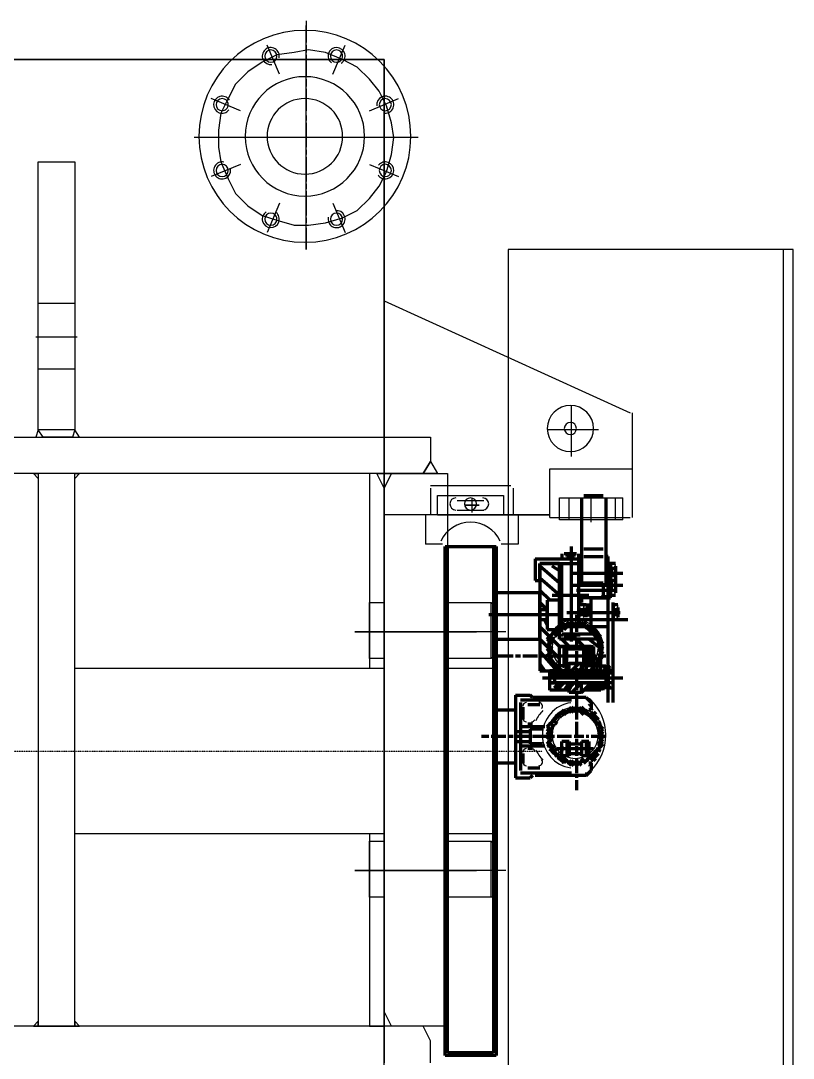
# Model space of a CAD drawing. Header units: inches. Extents: x 8618018 to 8935006, y 2431589 to 2567223.
# Drawn here: x 8820017 to 8820855, y 2502512 to 2503638 of the extents above; entities that cross this region are included whole.
import ezdxf

# ---------------------------------------------------------------- set-up
doc = ezdxf.new("R2010")
doc.units = ezdxf.units.IN
doc.header["$MEASUREMENT"] = 0
doc.linetypes.add('CENTER', pattern=[2, 1.25, -0.25, 0.25, -0.25])
doc.layers.add('CEN', color=252, linetype='CENTER')
doc.layers.add('EQ', color=252, linetype='Continuous')

# ---------------------------------------------------------------- blocks, each defined once
blk = doc.blocks.new('A$C1a45f9b6')
at = {"layer": 'CEN', "linetype": 'CENTER', "ltscale": 0.03}
blk.add_line((-455.7, 1697.3), (1388.9, 1697.3), dxfattribs=at)
at = {"layer": 'EQ'}
for p, q in [((1132.9, 2490.5), (1132.9, 2466.7)), ((1132.9, 2490.5), (1132.9, 2466.7)), ((1132.9, 2241.9), (1132.9, 2485.2)), ((1132.9, 2241.9), (1132.9, 2485.2)), ((1103.8, 2432.3), (1090.6, 2464)), ((1103.8, 2432.3), (1090.6, 2464)), ((1135.5, 2458.7), (1119.7, 2456.1)), ((1135.5, 2458.7), (1119.7, 2456.1)), ((1132.9, 2464), (1132.9, 2456.1)), ((1132.9, 2464), (1132.9, 2456.1)), ((1154, 2456.1), (1135.5, 2458.7)), ((1154, 2456.1), (1135.5, 2458.7)), ((1162, 2432.3), (1175.2, 2464)), ((1162, 2432.3), (1175.2, 2464)), ((1217.5, 2448.2), (-281.6, 2448.2)), ((-120.3, 2448.2), (1056.2, 2448.2)), ((-120.3, 2448.2), (1056.2, 2448.2)), ((1056.2, 2448.2), (1209.5, 2448.2)), ((1056.2, 2448.2), (1209.5, 2448.2)), ((1085.3, 2445.5), (1069.4, 2434.9)), ((1085.3, 2445.5), (1069.4, 2434.9)), ((1101.1, 2453.5), (1085.3, 2445.5)), ((1101.1, 2453.5), (1085.3, 2445.5)), ((1119.7, 2456.1), (1101.1, 2453.5)), ((1119.7, 2456.1), (1101.1, 2453.5)), ((1132.9, 2453.5), (1132.9, 2429.7)), ((1132.9, 2453.5), (1132.9, 2429.7)), ((1172.5, 2448.2), (1154, 2456.1)), ((1172.5, 2448.2), (1154, 2456.1)), ((1188.4, 2440.2), (1172.5, 2448.2)), ((1188.4, 2440.2), (1172.5, 2448.2)), ((1209.5, 2448.2), (1217.5, 2448.2)), ((1209.5, 2448.2), (1217.5, 2448.2)), ((1217.5, 2448.2), (1217.5, 2437.6)), ((1217.5, 2448.2), (1217.5, 2437.6)), ((1217.5, 949.1), (1217.5, 2448.2)), ((1069.4, 2434.9), (1056.2, 2421.7)), ((1069.4, 2434.9), (1056.2, 2421.7)), ((1201.6, 2427), (1188.4, 2440.2)), ((1201.6, 2427), (1188.4, 2440.2)), ((1217.5, 2440.2), (1217.5, 2286.9)), ((1217.5, 2440.2), (1217.5, 2286.9)), ((1132.9, 2427), (1132.9, 2419.1)), ((1132.9, 2427), (1132.9, 2419.1)), ((1212.2, 2413.8), (1201.6, 2427)), ((1212.2, 2413.8), (1201.6, 2427)), ((1056.2, 2421.7), (1048.3, 2405.9)), ((1056.2, 2421.7), (1048.3, 2405.9)), ((1132.9, 2416.4), (1132.9, 2392.6)), ((1132.9, 2416.4), (1132.9, 2392.6)), ((1220.1, 2397.9), (1212.2, 2413.8)), ((1220.1, 2397.9), (1212.2, 2413.8)), ((1061.5, 2392.6), (1029.8, 2405.9)), ((1061.5, 2392.6), (1029.8, 2405.9)), ((1048.3, 2405.9), (1040.3, 2390)), ((1048.3, 2405.9), (1040.3, 2390)), ((1132.9, 2318.6), (1132.9, 2405.9)), ((1201.6, 2392.6), (1233.3, 2405.9)), ((1201.6, 2392.6), (1233.3, 2405.9)), ((1040.3, 2390), (1037.7, 2371.5)), ((1040.3, 2390), (1037.7, 2371.5)), ((1225.4, 2379.4), (1220.1, 2397.9)), ((1225.4, 2379.4), (1220.1, 2397.9)), ((1132.9, 2387.4), (1132.9, 2382.1)), ((1132.9, 2387.4), (1132.9, 2382.1)), ((1132.9, 2379.4), (1132.9, 2353)), ((1132.9, 2379.4), (1132.9, 2353)), ((1228, 2363.6), (1225.4, 2379.4)), ((1228, 2363.6), (1225.4, 2379.4)), ((1037.7, 2371.5), (1037.7, 2353)), ((1037.7, 2371.5), (1037.7, 2353)), ((1254.5, 2363.6), (1011.3, 2363.6)), ((1254.5, 2363.6), (1011.3, 2363.6)), ((1175.2, 2363.6), (1087.9, 2363.6)), ((1225.4, 2345.1), (1228, 2363.6)), ((1225.4, 2345.1), (1228, 2363.6)), ((1037.7, 2353), (1040.3, 2337.1)), ((1037.7, 2353), (1040.3, 2337.1)), ((1132.9, 2350.3), (1132.9, 2345.1)), ((1132.9, 2350.3), (1132.9, 2345.1)), ((1220.1, 2326.5), (1225.4, 2345.1)), ((1220.1, 2326.5), (1225.4, 2345.1)), ((842.1, 2046.3), (842.1, 2337.1)), ((842.1, 2337.1), (881.7, 2337.1)), ((842.1, 2046.3), (842.1, 2337.1)), ((842.1, 2337.1), (881.7, 2337.1)), ((881.7, 2337.1), (881.7, 2046.3)), ((881.7, 2337.1), (881.7, 2046.3)), ((1061.5, 2334.5), (1029.8, 2321.3)), ((1061.5, 2334.5), (1029.8, 2321.3)), ((1040.3, 2337.1), (1048.3, 2318.6)), ((1040.3, 2337.1), (1048.3, 2318.6)), ((1132.9, 2342.4), (1132.9, 2316)), ((1132.9, 2342.4), (1132.9, 2316)), ((1201.6, 2334.5), (1233.3, 2321.3)), ((1201.6, 2334.5), (1233.3, 2321.3)), ((1212.2, 2310.7), (1220.1, 2326.5)), ((1212.2, 2310.7), (1220.1, 2326.5)), ((1048.3, 2318.6), (1056.2, 2302.8)), ((1048.3, 2318.6), (1056.2, 2302.8)), ((1132.9, 2313.3), (1132.9, 2308)), ((1132.9, 2313.3), (1132.9, 2308)), ((1201.6, 2297.5), (1212.2, 2310.7)), ((1201.6, 2297.5), (1212.2, 2310.7)), ((1056.2, 2302.8), (1069.4, 2289.5)), ((1056.2, 2302.8), (1069.4, 2289.5)), ((1132.9, 2305.4), (1132.9, 2279)), ((1132.9, 2305.4), (1132.9, 2279)), ((1069.4, 2289.5), (1085.3, 2279)), ((1069.4, 2289.5), (1085.3, 2279)), ((1103.8, 2292.2), (1090.6, 2260.5)), ((1103.8, 2292.2), (1090.6, 2260.5)), ((1162, 2292.2), (1175.2, 2260.5)), ((1162, 2292.2), (1175.2, 2260.5)), ((1188.4, 2284.2), (1201.6, 2297.5)), ((1188.4, 2284.2), (1201.6, 2297.5)), ((1085.3, 2279), (1101.1, 2273.7)), ((1085.3, 2279), (1101.1, 2273.7)), ((1132.9, 2276.3), (1132.9, 2271)), ((1132.9, 2276.3), (1132.9, 2271)), ((1154, 2271), (1172.5, 2276.3)), ((1154, 2271), (1172.5, 2276.3)), ((1172.5, 2276.3), (1188.4, 2284.2)), ((1172.5, 2276.3), (1188.4, 2284.2)), ((1217.5, 2286.9), (1217.5, 2038.4)), ((1217.5, 2286.9), (1217.5, 2038.4)), ((1101.1, 2273.7), (1119.7, 2268.4)), ((1101.1, 2273.7), (1119.7, 2268.4)), ((1119.7, 2268.4), (1135.5, 2268.4)), ((1119.7, 2268.4), (1135.5, 2268.4)), ((1132.9, 2265.7), (1132.9, 2241.9)), ((1132.9, 2265.7), (1132.9, 2241.9)), ((1135.5, 2268.4), (1154, 2271)), ((1135.5, 2268.4), (1154, 2271)), ((1661.6, 2241.9), (1352.3, 2241.9)), ((1352.3, 2241.9), (1352.3, 1041.7)), ((1651.1, 1041.7), (1651.1, 2241.9)), ((1661.6, 1041.7), (1661.6, 2241.9)), ((1217.5, 1951.1), (1217.5, 2189.1)), ((1217.5, 2186.4), (1484.5, 2064.8)), ((842.1, 2183.8), (881.7, 2183.8)), ((842.1, 2183.8), (881.7, 2183.8)), ((884.4, 2146.8), (839.4, 2146.8)), ((884.4, 2146.8), (839.4, 2146.8)), ((842.1, 2112.4), (881.7, 2112.4)), ((842.1, 2112.4), (881.7, 2112.4)), ((1421, 2017.2), (1421, 2072.7)), ((1487.1, 1951.1), (1487.1, 2064.8)), ((842.1, 2046.3), (839.4, 2038.4)), ((842.1, 2046.3), (839.4, 2038.4)), ((847.3, 2038.4), (842.1, 2046.3)), ((881.7, 2046.3), (842.1, 2046.3)), ((847.3, 2038.4), (842.1, 2046.3)), ((847.3, 2038.4), (842.1, 2046.3)), ((847.3, 2038.4), (842.1, 2046.3)), ((881.7, 2046.3), (842.1, 2046.3)), ((847.3, 2038.4), (842.1, 2046.3)), ((847.3, 2038.4), (842.1, 2046.3)), ((881.7, 2046.3), (879.1, 2038.4)), ((881.7, 2046.3), (879.1, 2038.4)), ((881.7, 2046.3), (879.1, 2038.4)), ((881.7, 2046.3), (879.1, 2038.4)), ((887, 2038.4), (881.7, 2046.3)), ((887, 2038.4), (881.7, 2046.3)), ((887, 2038.4), (881.7, 2046.3)), ((887, 2038.4), (881.7, 2046.3)), ((1450.1, 2046.3), (1394.6, 2046.3)), ((-331.8, 2038.4), (1267.7, 2038.4)), ((-331.8, 2038.4), (1267.7, 2038.4)), ((839.4, 2038.4), (847.3, 2038.4)), ((839.4, 2038.4), (847.3, 2038.4)), ((879.1, 2038.4), (847.3, 2038.4)), ((879.1, 2038.4), (847.3, 2038.4)), ((879.1, 2038.4), (887, 2038.4)), ((879.1, 2038.4), (887, 2038.4)), ((1217.5, 2038.4), (1217.5, 1998.7)), ((1217.5, 2038.4), (1217.5, 1998.7)), ((1267.7, 2038.4), (1267.7, 2011.9)), ((1267.7, 2038.4), (1267.7, 2011.9)), ((1267.7, 2011.9), (1259.8, 1998.7)), ((1259.8, 1998.7), (1267.7, 2011.9)), ((1259.8, 1998.7), (1267.7, 2011.9)), ((1267.7, 2011.9), (1259.8, 1998.7)), ((1259.8, 1998.7), (1267.7, 2011.9)), ((1259.8, 1998.7), (1267.7, 2011.9)), ((1267.7, 2011.9), (1275.6, 1998.7)), ((1267.7, 2011.9), (1275.6, 1998.7)), ((1259.8, 1998.7), (-323.9, 1998.7)), ((1259.8, 1998.7), (-323.9, 1998.7)), ((842.1, 1993.4), (836.8, 1998.7)), ((836.8, 1998.7), (842.1, 1998.7)), ((836.8, 1998.7), (842.1, 1998.7)), ((842.1, 1993.4), (836.8, 1998.7)), ((836.8, 1998.7), (842.1, 1998.7)), ((836.8, 1998.7), (842.1, 1998.7)), ((881.7, 1998.7), (842.1, 1998.7)), ((842.1, 1998.7), (842.1, 1398.6)), ((842.1, 1998.7), (842.1, 1993.4)), ((881.7, 1998.7), (842.1, 1998.7)), ((842.1, 1998.7), (842.1, 1398.6)), ((842.1, 1998.7), (842.1, 1993.4)), ((881.7, 1398.6), (881.7, 1998.7)), ((881.7, 1998.7), (887, 1998.7)), ((887, 1998.7), (881.7, 1993.4)), ((881.7, 1993.4), (881.7, 1998.7)), ((881.7, 1993.4), (881.7, 1998.7)), ((881.7, 1398.6), (881.7, 1998.7)), ((881.7, 1998.7), (887, 1998.7)), ((887, 1998.7), (881.7, 1993.4)), ((881.7, 1993.4), (881.7, 1998.7)), ((881.7, 1993.4), (881.7, 1998.7)), ((1217.5, 1998.7), (1201.6, 1998.7)), ((1201.6, 1998.7), (1201.6, 1787.2)), ((1217.5, 1998.7), (1201.6, 1998.7)), ((1201.6, 1998.7), (1201.6, 1787.2)), ((1217.5, 1982.9), (1209.5, 1998.7)), ((1209.5, 1998.7), (1225.4, 1998.7)), ((1217.5, 1982.9), (1209.5, 1998.7)), ((1209.5, 1998.7), (1225.4, 1998.7)), ((1217.5, 1982.9), (1225.4, 1998.7)), ((1225.4, 1998.7), (1217.5, 1982.9)), ((1225.4, 1998.7), (1217.5, 1982.9)), ((1217.5, 1998.7), (1217.5, 1398.6)), ((1217.5, 1982.9), (1225.4, 1998.7)), ((1225.4, 1998.7), (1217.5, 1982.9)), ((1225.4, 1998.7), (1217.5, 1982.9)), ((1217.5, 1998.7), (1217.5, 1398.6)), ((1225.4, 1998.7), (1286.2, 1998.7)), ((1225.4, 1998.7), (1286.2, 1998.7)), ((1275.6, 1998.7), (1259.8, 1998.7)), ((1275.6, 1998.7), (1259.8, 1998.7)), ((1286.2, 1998.7), (1286.2, 1398.6)), ((1286.2, 1998.7), (1286.2, 1398.6)), ((1397.3, 1951.1), (1397.3, 2004)), ((1397.3, 2004), (1487.1, 2004)), ((1355, 1985.5), (1267.7, 1985.5)), ((1217.5, 1414.4), (1217.5, 1982.9)), ((1217.5, 1414.4), (1217.5, 1982.9)), ((1267.7, 1982.9), (1267.7, 1953.8)), ((1275.6, 1953.8), (1275.6, 1974.9)), ((1275.6, 1974.9), (1347, 1974.9)), ((1312.6, 1972.3), (1312.6, 1956.4)), ((1312.6, 1972.3), (1312.6, 1956.4)), ((1312.6, 1972.3), (1312.6, 1956.4)), ((1312.6, 1972.3), (1312.6, 1956.4)), ((1347, 1974.9), (1347, 1953.8)), ((1357.6, 1982.9), (1357.6, 1953.8)), ((1407.8, 1948.5), (1407.8, 1972.3)), ((1407.8, 1972.3), (1476.6, 1972.3)), ((1418.4, 1948.5), (1418.4, 1972.3)), ((1442.2, 1945.8), (1442.2, 1974.9)), ((1468.6, 1948.5), (1468.6, 1972.3)), ((1476.6, 1948.5), (1476.6, 1972.3)), ((1296.8, 1969.6), (1325.9, 1969.6)), ((1320.6, 1964.3), (1304.7, 1964.3)), ((1304.7, 1964.3), (1320.6, 1964.3)), ((1320.6, 1964.3), (1304.7, 1964.3)), ((1304.7, 1964.3), (1320.6, 1964.3)), ((1397.3, 1953.8), (1397.3, 1961.7)), ((1397.3, 1953.8), (1217.5, 1953.8)), ((1262.4, 1953.8), (1262.4, 1922)), ((1275.6, 1953.8), (1262.4, 1953.8)), ((1275.6, 1953.8), (1347, 1953.8)), ((1275.6, 1953.8), (1347, 1953.8)), ((1296.8, 1959.1), (1325.9, 1959.1)), ((1347, 1953.8), (1362.9, 1953.8)), ((1362.9, 1953.8), (1397.3, 1953.8)), ((1362.9, 1953.8), (1362.9, 1922)), ((1397.3, 1951.1), (1484.5, 1951.1)), ((1476.6, 1948.5), (1407.8, 1948.5)), ((1280.9, 1922), (1262.4, 1922)), ((1362.9, 1922), (1344.4, 1922)), ((1201.6, 1856), (1201.6, 1858.6)), ((1201.6, 1858.6), (1217.5, 1858.6)), ((1201.6, 1797.8), (1201.6, 1858.6)), ((1201.6, 1856), (1201.6, 1858.6)), ((1201.6, 1858.6), (1217.5, 1858.6)), ((1201.6, 1797.8), (1201.6, 1858.6)), ((1201.6, 1800.4), (1201.6, 1856)), ((1201.6, 1800.4), (1201.6, 1856)), ((1286.2, 1858.6), (1333.8, 1858.6)), ((1286.2, 1858.6), (1333.8, 1858.6)), ((1333.8, 1858.6), (1336.4, 1856)), ((1333.8, 1797.8), (1333.8, 1858.6)), ((1333.8, 1858.6), (1336.4, 1856)), ((1333.8, 1797.8), (1333.8, 1858.6)), ((1336.4, 1856), (1336.4, 1800.4)), ((1336.4, 1856), (1336.4, 1800.4)), ((1349.7, 1826.9), (1185.7, 1826.9)), ((1185.7, 1826.9), (1317.9, 1826.9)), ((1349.7, 1826.9), (1185.7, 1826.9)), ((1185.7, 1826.9), (1317.9, 1826.9)), ((1201.6, 1797.8), (1201.6, 1800.4)), ((1201.6, 1797.8), (1201.6, 1800.4)), ((1217.5, 1797.8), (1201.6, 1797.8)), ((1217.5, 1797.8), (1201.6, 1797.8)), ((1333.8, 1797.8), (1286.2, 1797.8)), ((1333.8, 1797.8), (1286.2, 1797.8)), ((1336.4, 1800.4), (1333.8, 1797.8)), ((1336.4, 1800.4), (1333.8, 1797.8)), ((881.7, 1787.2), (1217.5, 1787.2)), ((881.7, 1787.2), (1217.5, 1787.2)), ((1286.2, 1787.2), (1339.1, 1787.2)), ((1286.2, 1787.2), (1339.1, 1787.2)), ((1339.1, 1787.2), (1339.1, 1610.1)), ((1339.1, 1787.2), (1339.1, 1607.4)), ((1339.1, 1787.2), (1339.1, 1610.1)), ((1339.1, 1787.2), (1339.1, 1607.4)), ((1217.5, 1607.4), (881.7, 1607.4)), ((1217.5, 1607.4), (881.7, 1607.4)), ((1201.6, 1607.4), (1201.6, 1398.6)), ((1201.6, 1607.4), (1201.6, 1398.6)), ((1339.1, 1607.4), (1286.2, 1607.4)), ((1339.1, 1607.4), (1286.2, 1607.4)), ((1339.1, 1610.1), (1339.1, 1607.4)), ((1339.1, 1610.1), (1339.1, 1607.4)), ((1201.6, 1596.9), (1201.6, 1599.5)), ((1201.6, 1599.5), (1217.5, 1599.5)), ((1201.6, 1538.7), (1201.6, 1599.5)), ((1201.6, 1596.9), (1201.6, 1599.5)), ((1201.6, 1599.5), (1217.5, 1599.5)), ((1201.6, 1538.7), (1201.6, 1599.5)), ((1201.6, 1538.7), (1201.6, 1596.9)), ((1201.6, 1538.7), (1201.6, 1596.9)), ((1286.2, 1599.5), (1333.8, 1599.5)), ((1286.2, 1599.5), (1333.8, 1599.5)), ((1333.8, 1599.5), (1336.4, 1596.9)), ((1333.8, 1538.7), (1333.8, 1599.5)), ((1333.8, 1599.5), (1336.4, 1596.9)), ((1333.8, 1538.7), (1333.8, 1599.5)), ((1336.4, 1596.9), (1336.4, 1538.7)), ((1336.4, 1596.9), (1336.4, 1538.7)), ((1349.7, 1567.8), (1185.7, 1567.8)), ((1185.7, 1567.8), (1317.9, 1567.8)), ((1349.7, 1567.8), (1185.7, 1567.8)), ((1185.7, 1567.8), (1317.9, 1567.8)), ((1217.5, 1538.7), (1201.6, 1538.7)), ((1217.5, 1538.7), (1201.6, 1538.7)), ((1333.8, 1538.7), (1286.2, 1538.7)), ((1333.8, 1538.7), (1286.2, 1538.7)), ((1336.4, 1538.7), (1333.8, 1538.7)), ((1336.4, 1538.7), (1333.8, 1538.7)), ((1225.4, 1398.6), (1217.5, 1414.4)), ((1225.4, 1398.6), (1217.5, 1414.4)), ((1259.8, 1398.6), (-323.9, 1398.6)), ((1259.8, 1398.6), (-323.9, 1398.6)), ((842.1, 1403.9), (836.8, 1398.6)), ((842.1, 1403.9), (836.8, 1398.6)), ((836.8, 1398.6), (842.1, 1398.6)), ((836.8, 1398.6), (842.1, 1398.6)), ((836.8, 1398.6), (842.1, 1398.6)), ((836.8, 1398.6), (842.1, 1398.6)), ((842.1, 1398.6), (842.1, 1403.9)), ((842.1, 1398.6), (842.1, 1403.9)), ((842.1, 1398.6), (881.7, 1398.6)), ((842.1, 1398.6), (881.7, 1398.6)), ((887, 1398.6), (881.7, 1403.9)), ((881.7, 1403.9), (881.7, 1398.6)), ((881.7, 1403.9), (881.7, 1398.6)), ((887, 1398.6), (881.7, 1403.9)), ((881.7, 1403.9), (881.7, 1398.6)), ((881.7, 1403.9), (881.7, 1398.6)), ((881.7, 1398.6), (887, 1398.6)), ((881.7, 1398.6), (887, 1398.6)), ((1201.6, 1398.6), (1217.5, 1398.6)), ((1201.6, 1398.6), (1217.5, 1398.6)), ((1217.5, 1398.6), (1217.5, 1358.9)), ((1217.5, 1398.6), (1217.5, 1358.9)), ((1286.2, 1398.6), (1225.4, 1398.6)), ((1286.2, 1398.6), (1225.4, 1398.6)), ((1267.7, 1382.7), (1259.8, 1398.6)), ((1267.7, 1382.7), (1259.8, 1398.6)), ((1267.7, 1358.9), (1267.7, 1382.7)), ((1267.7, 1358.9), (1267.7, 1382.7))]:
    blk.add_line(p, q, dxfattribs=at)
at = {"layer": 'EQ', "lineweight": 211}
for p, q in [((1431.6, 1972.3), (1431.6, 1879.7)), ((1434.3, 1974.9), (1455.4, 1974.9)), ((1458.1, 1972.3), (1458.1, 1877.1)), ((1283.6, 1366.8), (1283.6, 1919.4)), ((1283.6, 1919.4), (1339.1, 1919.4)), ((1286.2, 1369.5), (1286.2, 1919.4)), ((1286.2, 1919.4), (1336.4, 1919.4)), ((1336.4, 1919.4), (1336.4, 1369.5)), ((1339.1, 1919.4), (1339.1, 1366.8)), ((1421, 1816.3), (1421, 1919.4)), ((1434.3, 1916.8), (1455.4, 1916.8)), ((1381.4, 1906.2), (1429, 1906.2)), ((1381.4, 1906.2), (1381.4, 1882.4)), ((1410.5, 1911.5), (1410.5, 1906.2)), ((1410.5, 1906.2), (1429, 1906.2)), ((1426.3, 1911.5), (1413.1, 1911.5)), ((1415.8, 1911.5), (1415.8, 1908.8)), ((1415.8, 1908.8), (1423.7, 1908.8)), ((1415.8, 1908.8), (1421, 1906.2)), ((1418.4, 1911.5), (1418.4, 1908.8)), ((1421, 1908.8), (1421, 1911.5)), ((1421, 1906.2), (1423.7, 1908.8)), ((1423.7, 1908.8), (1423.7, 1911.5)), ((1429, 1906.2), (1429, 1911.5)), ((1429, 1832.2), (1429, 1908.8)), ((1431.6, 1908.8), (1429, 1908.8)), ((1429, 1906.2), (1429, 1900.9)), ((1434.3, 1908.8), (1455.4, 1908.8)), ((1460.7, 1908.8), (1458.1, 1908.8)), ((1460.7, 1863.9), (1460.7, 1908.8)), ((1386.7, 1900.9), (1429, 1900.9)), ((1407.8, 1900.9), (1386.7, 1900.9)), ((1386.7, 1900.9), (1386.7, 1784.6)), ((1386.7, 1882.4), (1386.7, 1900.9)), ((1407.8, 1879.7), (1386.7, 1898.3)), ((1407.8, 1893), (1399.9, 1898.3)), ((1407.8, 1818.9), (1407.8, 1900.9)), ((1410.5, 1826.9), (1410.5, 1900.9)), ((1431.6, 1895.6), (1429, 1895.6)), ((1460.7, 1895.6), (1458.1, 1895.6)), ((1463.3, 1900.9), (1460.7, 1900.9)), ((1460.7, 1900.9), (1460.7, 1877.1)), ((1463.3, 1900.9), (1463.3, 1879.7)), ((1468.6, 1900.9), (1463.3, 1900.9)), ((1463.3, 1877.1), (1463.3, 1900.9)), ((1468.6, 1895.6), (1463.3, 1895.6)), ((1468.6, 1898.3), (1468.6, 1882.4)), ((1381.4, 1882.4), (1386.7, 1882.4)), ((1407.8, 1866.5), (1386.7, 1885)), ((1476.6, 1890.3), (1421, 1890.3)), ((1463.3, 1890.3), (1460.7, 1890.3)), ((1460.7, 1890.3), (1460.7, 1863.9)), ((1463.3, 1863.9), (1463.3, 1890.3)), ((1463.3, 1887.7), (1463.3, 1866.5)), ((1468.6, 1887.7), (1463.3, 1887.7)), ((1468.6, 1882.4), (1463.3, 1882.4)), ((1468.6, 1885), (1468.6, 1869.2)), ((1397.3, 1861.2), (1386.7, 1871.8)), ((1476.6, 1877.1), (1421, 1877.1)), ((1460.7, 1871.8), (1426.3, 1871.8)), ((1455.4, 1879.7), (1429, 1879.7)), ((1455.4, 1879.7), (1455.4, 1863.9)), ((1468.6, 1871.8), (1463.3, 1871.8)), ((1386.7, 1869.2), (1339.1, 1869.2)), ((1339.1, 1869.2), (1339.1, 1818.9)), ((1386.7, 1818.9), (1386.7, 1869.2)), ((1394.6, 1861.2), (1394.6, 1829.5)), ((1407.8, 1861.2), (1394.6, 1861.2)), ((1399.9, 1866.5), (1439.6, 1866.5)), ((1407.8, 1829.5), (1407.8, 1861.2)), ((1455.4, 1863.9), (1429, 1863.9)), ((1431.6, 1863.9), (1431.6, 1858.6)), ((1442.2, 1832.2), (1442.2, 1863.9)), ((1442.2, 1863.9), (1460.7, 1863.9)), ((1458.1, 1866.5), (1458.1, 1863.9)), ((1460.7, 1863.9), (1463.3, 1863.9)), ((1460.7, 1784.6), (1460.7, 1863.9)), ((1463.3, 1866.5), (1468.6, 1866.5)), ((1394.6, 1850.7), (1386.7, 1858.6)), ((1386.7, 1850.7), (1386.7, 1840.1)), ((1394.6, 1850.7), (1386.7, 1850.7)), ((1394.6, 1840.1), (1394.6, 1850.7)), ((1415.8, 1848), (1473.9, 1848)), ((1431.6, 1858.6), (1429, 1858.6)), ((1436.9, 1856), (1429, 1856)), ((1429, 1853.3), (1429, 1842.7)), ((1436.9, 1850.7), (1429, 1850.7)), ((1434.3, 1856), (1442.2, 1856)), ((1436.9, 1842.7), (1436.9, 1853.3)), ((1442.2, 1853.3), (1436.9, 1853.3)), ((1442.2, 1850.7), (1436.9, 1850.7)), ((1466, 1784.6), (1466, 1858.6)), ((1471.3, 1856), (1466, 1856)), ((1466, 1856), (1466, 1840.1)), ((1471.3, 1850.7), (1466, 1850.7)), ((1471.3, 1853.3), (1471.3, 1842.7)), ((1407.8, 1845.4), (1331.2, 1845.4)), ((1386.7, 1840.1), (1394.6, 1840.1)), ((1394.6, 1834.8), (1392, 1840.1)), ((1394.6, 1818.9), (1413.1, 1837.4)), ((1407.8, 1840.1), (1481.9, 1840.1)), ((1413.1, 1829.5), (1421, 1837.4)), ((1421, 1832.2), (1415.8, 1837.4)), ((1426.3, 1832.2), (1421, 1837.4)), ((1421, 1832.2), (1426.3, 1837.4)), ((1426.3, 1845.4), (1426.3, 1840.1)), ((1434.3, 1832.2), (1426.3, 1837.4)), ((1426.3, 1832.2), (1431.6, 1837.4)), ((1426.3, 1837.4), (1426.3, 1834.8)), ((1436.9, 1845.4), (1429, 1845.4)), ((1429, 1840.1), (1436.9, 1840.1)), ((1455.4, 1813.7), (1431.6, 1837.4)), ((1431.6, 1832.2), (1436.9, 1837.4)), ((1442.2, 1845.4), (1436.9, 1845.4)), ((1436.9, 1845.4), (1442.2, 1845.4)), ((1471.3, 1845.4), (1466, 1845.4)), ((1466, 1840.1), (1471.3, 1840.1)), ((1407.8, 1811), (1386.7, 1832.2)), ((1394.6, 1829.5), (1407.8, 1829.5)), ((1405.2, 1821.6), (1399.9, 1826.9)), ((1407.8, 1824.2), (1402.5, 1829.5)), ((1405.2, 1824.2), (1402.5, 1829.5)), ((1410.5, 1826.9), (1405.2, 1832.2)), ((1413.1, 1829.5), (1407.8, 1834.8)), ((1460.7, 1832.2), (1410.5, 1832.2)), ((1415.8, 1832.2), (1413.1, 1834.8)), ((1426.3, 1834.8), (1426.3, 1829.5)), ((1426.3, 1829.5), (1426.3, 1826.9)), ((1436.9, 1829.5), (1439.6, 1834.8)), ((1439.6, 1829.5), (1444.8, 1832.2)), ((1460.7, 1832.2), (1442.2, 1832.2)), ((1450.1, 1824.2), (1442.2, 1832.2)), ((1442.2, 1826.9), (1447.5, 1829.5)), ((1444.8, 1824.2), (1450.1, 1826.9)), ((1460.7, 1781.9), (1460.7, 1832.2)), ((1339.1, 1818.9), (1386.7, 1818.9)), ((1407.8, 1797.8), (1386.7, 1818.9)), ((1399.9, 1813.7), (1394.6, 1818.9)), ((1394.6, 1811), (1402.5, 1818.9)), ((1402.5, 1818.9), (1397.3, 1821.6)), ((1452.8, 1818.9), (1407.8, 1818.9)), ((1447.5, 1824.2), (1410.5, 1824.2)), ((1410.5, 1824.2), (1410.5, 1821.6)), ((1418.4, 1811), (1410.5, 1818.9)), ((1413.1, 1821.6), (1426.3, 1821.6)), ((1426.3, 1824.2), (1426.3, 1821.6)), ((1434.3, 1811), (1426.3, 1818.9)), ((1426.3, 1818.9), (1426.3, 1816.3)), ((1426.3, 1816.3), (1426.3, 1811)), ((1429, 1821.6), (1429, 1824.2)), ((1452.8, 1808.4), (1439.6, 1818.9)), ((1447.5, 1818.9), (1452.8, 1824.2)), ((1450.1, 1816.3), (1452.8, 1818.9)), ((1455.4, 1808.4), (1450.1, 1816.3)), ((1450.1, 1811), (1455.4, 1816.3)), ((1452.8, 1784.6), (1452.8, 1818.9)), ((1452.8, 1781.9), (1452.8, 1818.9)), ((1405.2, 1784.6), (1386.7, 1805.7)), ((1399.9, 1808.4), (1394.6, 1813.7)), ((1394.6, 1805.7), (1399.9, 1811)), ((1399.9, 1803.1), (1394.6, 1808.4)), ((1394.6, 1800.4), (1399.9, 1805.7)), ((1402.5, 1792.5), (1394.6, 1803.1)), ((1407.8, 1789.9), (1407.8, 1811)), ((1407.8, 1811), (1444.8, 1811)), ((1415.8, 1811), (1407.8, 1811)), ((1407.8, 1789.9), (1407.8, 1811)), ((1407.8, 1797.8), (1407.8, 1805.7)), ((1413.1, 1789.9), (1413.1, 1811)), ((1415.8, 1789.9), (1415.8, 1811)), ((1415.8, 1808.4), (1434.3, 1808.4)), ((1431.6, 1811), (1418.4, 1811)), ((1418.4, 1808.4), (1418.4, 1811)), ((1426.3, 1811), (1426.3, 1808.4)), ((1426.3, 1805.7), (1426.3, 1800.4)), ((1431.6, 1808.4), (1431.6, 1811)), ((1442.2, 1811), (1434.3, 1811)), ((1434.3, 1789.9), (1434.3, 1811)), ((1442.2, 1805.7), (1436.9, 1811)), ((1436.9, 1789.9), (1436.9, 1811)), ((1442.2, 1803.1), (1436.9, 1808.4)), ((1442.2, 1800.4), (1436.9, 1803.1)), ((1442.2, 1811), (1439.6, 1811)), ((1442.2, 1789.9), (1442.2, 1811)), ((1442.2, 1797.8), (1442.2, 1805.7)), ((1444.8, 1811), (1444.8, 1789.9)), ((1450.1, 1805.7), (1455.4, 1811)), ((1455.4, 1803.1), (1450.1, 1808.4)), ((1450.1, 1797.8), (1455.4, 1805.7)), ((1455.4, 1797.8), (1450.1, 1803.1)), ((1347, 1800.4), (1339.1, 1800.4)), ((1349.7, 1800.4), (1347, 1800.4)), ((1355, 1800.4), (1349.7, 1800.4)), ((1357.6, 1800.4), (1355, 1800.4)), ((1365.5, 1800.4), (1360.2, 1800.4)), ((1373.5, 1800.4), (1368.2, 1800.4)), ((1376.1, 1800.4), (1373.5, 1800.4)), ((1378.7, 1800.4), (1376.1, 1800.4)), ((1384, 1800.4), (1378.7, 1800.4)), ((1392, 1800.4), (1386.7, 1800.4)), ((1392, 1784.6), (1386.7, 1792.5)), ((1394.6, 1800.4), (1392, 1800.4)), ((1394.6, 1795.1), (1399.9, 1800.4)), ((1397.3, 1800.4), (1394.6, 1800.4)), ((1402.5, 1800.4), (1397.3, 1800.4)), ((1413.1, 1779.3), (1397.3, 1795.1)), ((1397.3, 1792.5), (1402.5, 1795.1)), ((1399.9, 1789.9), (1405.2, 1792.5)), ((1447.5, 1800.4), (1402.5, 1800.4)), ((1410.5, 1800.4), (1405.2, 1800.4)), ((1415.8, 1800.4), (1413.1, 1800.4)), ((1421, 1800.4), (1415.8, 1800.4)), ((1415.8, 1792.5), (1434.3, 1792.5)), ((1431.6, 1792.5), (1418.4, 1792.5)), ((1418.4, 1781.9), (1418.4, 1792.5)), ((1423.7, 1800.4), (1421, 1800.4)), ((1421, 1784.6), (1429, 1792.5)), ((1429, 1800.4), (1426.3, 1800.4)), ((1426.3, 1800.4), (1426.3, 1797.8)), ((1426.3, 1797.8), (1426.3, 1792.5)), ((1426.3, 1781.9), (1436.9, 1792.5)), ((1426.3, 1792.5), (1426.3, 1789.9)), ((1434.3, 1800.4), (1431.6, 1800.4)), ((1431.6, 1781.9), (1431.6, 1792.5)), ((1434.3, 1776.6), (1455.4, 1800.4)), ((1439.6, 1800.4), (1434.3, 1800.4)), ((1442.2, 1795.1), (1436.9, 1800.4)), ((1442.2, 1792.5), (1436.9, 1797.8)), ((1439.6, 1789.9), (1436.9, 1792.5)), ((1442.2, 1800.4), (1439.6, 1800.4)), ((1452.8, 1792.5), (1444.8, 1800.4)), ((1447.5, 1800.4), (1444.8, 1800.4)), ((1450.1, 1787.2), (1444.8, 1792.5)), ((1452.8, 1789.9), (1447.5, 1795.1)), ((1452.8, 1800.4), (1450.1, 1800.4)), ((1452.8, 1795.1), (1450.1, 1797.8)), ((1458.1, 1800.4), (1452.8, 1800.4)), ((1386.7, 1784.6), (1415.8, 1784.6)), ((1397.3, 1763.4), (1397.3, 1784.6)), ((1418.4, 1784.6), (1397.3, 1784.6)), ((1402.5, 1781.9), (1397.3, 1781.9)), ((1402.5, 1784.6), (1407.8, 1789.9)), ((1402.5, 1781.9), (1402.5, 1784.6)), ((1402.5, 1781.9), (1402.5, 1771.3)), ((1460.7, 1781.9), (1402.5, 1781.9)), ((1402.5, 1781.9), (1402.5, 1779.3)), ((1405.2, 1781.9), (1410.5, 1787.2)), ((1405.2, 1779.3), (1410.5, 1784.6)), ((1415.8, 1789.9), (1407.8, 1789.9)), ((1415.8, 1789.9), (1407.8, 1789.9)), ((1407.8, 1779.3), (1413.1, 1784.6)), ((1421, 1776.6), (1410.5, 1784.6)), ((1413.1, 1781.9), (1415.8, 1784.6)), ((1413.1, 1779.3), (1415.8, 1781.9)), ((1415.8, 1784.6), (1415.8, 1789.9)), ((1415.8, 1776.6), (1421, 1781.9)), ((1418.4, 1781.9), (1421, 1784.6)), ((1460.7, 1781.9), (1418.4, 1781.9)), ((1426.3, 1776.6), (1421, 1781.9)), ((1421, 1776.6), (1426.3, 1781.9)), ((1426.3, 1787.2), (1426.3, 1781.9)), ((1431.6, 1776.6), (1426.3, 1781.9)), ((1426.3, 1776.6), (1434.3, 1781.9)), ((1452.8, 1784.6), (1431.6, 1784.6)), ((1436.9, 1776.6), (1431.6, 1781.9)), ((1442.2, 1789.9), (1434.3, 1789.9)), ((1434.3, 1781.9), (1436.9, 1784.6)), ((1444.8, 1789.9), (1436.9, 1789.9)), ((1436.9, 1789.9), (1436.9, 1784.6)), ((1452.8, 1784.6), (1436.9, 1784.6)), ((1439.6, 1779.3), (1436.9, 1784.6)), ((1439.6, 1781.9), (1442.2, 1784.6)), ((1444.8, 1781.9), (1439.6, 1784.6)), ((1447.5, 1784.6), (1442.2, 1789.9)), ((1447.5, 1784.6), (1442.2, 1787.2)), ((1444.8, 1781.9), (1450.1, 1787.2)), ((1444.8, 1781.9), (1444.8, 1784.6)), ((1447.5, 1781.9), (1450.1, 1784.6)), ((1452.8, 1789.9), (1455.4, 1789.9)), ((1452.8, 1781.9), (1455.4, 1784.6)), ((1455.4, 1789.9), (1458.1, 1789.9)), ((1455.4, 1784.6), (1463.3, 1789.9)), ((1455.4, 1787.2), (1460.7, 1789.9)), ((1458.1, 1789.9), (1460.7, 1787.2)), ((1458.1, 1781.9), (1463.3, 1787.2)), ((1458.1, 1779.3), (1460.7, 1781.9)), ((1458.1, 1781.9), (1458.1, 1771.3)), ((1466, 1784.6), (1460.7, 1784.6)), ((1460.7, 1784.6), (1460.7, 1766.1)), ((1460.7, 1781.9), (1463.3, 1784.6)), ((1460.7, 1771.3), (1460.7, 1781.9)), ((1466, 1781.9), (1460.7, 1781.9)), ((1466, 1768.7), (1466, 1784.6)), ((1476.6, 1776.6), (1389.3, 1776.6)), ((1402.5, 1779.3), (1397.3, 1779.3)), ((1402.5, 1771.3), (1397.3, 1771.3)), ((1397.3, 1771.3), (1402.5, 1771.3)), ((1402.5, 1779.3), (1402.5, 1771.3)), ((1458.1, 1779.3), (1402.5, 1779.3)), ((1402.5, 1771.3), (1460.7, 1771.3)), ((1458.1, 1771.3), (1402.5, 1771.3)), ((1402.5, 1766.1), (1407.8, 1771.3)), ((1405.2, 1763.4), (1413.1, 1771.3)), ((1413.1, 1763.4), (1418.4, 1771.3)), ((1418.4, 1760.8), (1418.4, 1771.3)), ((1460.7, 1771.3), (1418.4, 1771.3)), ((1421, 1760.8), (1431.6, 1771.3)), ((1421, 1768.7), (1423.7, 1771.3)), ((1426.3, 1779.3), (1426.3, 1774)), ((1426.3, 1774), (1426.3, 1771.3)), ((1426.3, 1771.3), (1426.3, 1768.7)), ((1431.6, 1760.8), (1431.6, 1771.3)), ((1436.9, 1766.1), (1442.2, 1771.3)), ((1439.6, 1763.4), (1444.8, 1771.3)), ((1442.2, 1763.4), (1450.1, 1771.3)), ((1447.5, 1763.4), (1452.8, 1771.3)), ((1452.8, 1763.4), (1452.8, 1771.3)), ((1455.4, 1768.7), (1458.1, 1771.3)), ((1460.7, 1771.3), (1458.1, 1771.3)), ((1458.1, 1766.1), (1460.7, 1771.3)), ((1460.7, 1766.1), (1460.7, 1771.3)), ((1466, 1771.3), (1460.7, 1771.3)), ((1360.2, 1758.1), (1360.2, 1668.2)), ((1360.2, 1758.1), (1376.1, 1758.1)), ((1378.7, 1755.5), (1376.1, 1758.1)), ((1418.4, 1763.4), (1397.3, 1763.4)), ((1418.4, 1763.4), (1421, 1768.7)), ((1431.6, 1760.8), (1418.4, 1760.8)), ((1426.3, 1768.7), (1426.3, 1763.4)), ((1426.3, 1760.8), (1426.3, 1755.5)), ((1426.3, 1758.1), (1426.3, 1750.2)), ((1431.6, 1760.8), (1436.9, 1766.1)), ((1452.8, 1763.4), (1431.6, 1763.4)), ((1452.8, 1763.4), (1455.4, 1768.7)), ((1460.7, 1766.1), (1455.4, 1766.1)), ((1455.4, 1763.4), (1455.4, 1766.1)), ((1460.7, 1766.1), (1463.3, 1768.7)), ((1460.7, 1750.2), (1460.7, 1766.1)), ((1460.7, 1766.1), (1466, 1766.1)), ((1466, 1750.2), (1466, 1768.7)), ((1421, 1752.8), (1365.5, 1752.8)), ((1365.5, 1750.2), (1365.5, 1676.2)), ((1386.7, 1747.6), (1373.5, 1747.6)), ((1436.9, 1755.5), (1378.7, 1755.5)), ((1426.3, 1755.5), (1426.3, 1752.8)), ((1426.3, 1752.8), (1426.3, 1750.2)), ((1426.3, 1750.2), (1426.3, 1742.3)), ((1426.3, 1747.6), (1426.3, 1742.3)), ((1436.9, 1755.5), (1442.2, 1750.2)), ((1442.2, 1750.2), (1442.2, 1742.3)), ((1339.1, 1684.1), (1339.1, 1742.3)), ((1339.1, 1742.3), (1360.2, 1742.3)), ((1368.2, 1744.9), (1368.2, 1731.7)), ((1394.6, 1723.8), (1413.1, 1742.3)), ((1410.5, 1734.3), (1405.2, 1737)), ((1413.1, 1737), (1407.8, 1739.6)), ((1413.1, 1737), (1421, 1744.9)), ((1415.8, 1737), (1413.1, 1742.3)), ((1421, 1739.6), (1415.8, 1742.3)), ((1426.3, 1739.6), (1421, 1744.9)), ((1421, 1739.6), (1426.3, 1744.9)), ((1434.3, 1737), (1426.3, 1744.9)), ((1426.3, 1739.6), (1431.6, 1744.9)), ((1426.3, 1742.3), (1426.3, 1739.6)), ((1426.3, 1739.6), (1426.3, 1737)), ((1426.3, 1737), (1426.3, 1731.7)), ((1455.4, 1721.1), (1431.6, 1744.9)), ((1431.6, 1737), (1436.9, 1742.3)), ((1436.9, 1737), (1439.6, 1739.6)), ((1442.2, 1742.3), (1439.6, 1742.3)), ((1439.6, 1734.3), (1444.8, 1739.6)), ((1450.1, 1731.7), (1442.2, 1739.6)), ((1442.2, 1731.7), (1447.5, 1737)), ((1447.5, 1739.6), (1444.8, 1737)), ((1378.7, 1726.4), (1373.5, 1726.4)), ((1394.6, 1715.8), (1402.5, 1726.4)), ((1402.5, 1723.8), (1397.3, 1729)), ((1405.2, 1726.4), (1399.9, 1731.7)), ((1405.2, 1731.7), (1402.5, 1734.3)), ((1426.3, 1729), (1426.3, 1723.8)), ((1444.8, 1729), (1450.1, 1734.3)), ((1447.5, 1726.4), (1452.8, 1729)), ((1450.1, 1721.1), (1452.8, 1726.4)), ((1328.5, 1713.2), (1323.2, 1713.2)), ((1331.2, 1713.2), (1328.5, 1713.2)), ((1336.4, 1713.2), (1333.8, 1713.2)), ((1341.7, 1713.2), (1339.1, 1713.2)), ((1347, 1713.2), (1341.7, 1713.2)), ((1349.7, 1713.2), (1347, 1713.2)), ((1357.6, 1713.2), (1352.3, 1713.2)), ((1360.2, 1718.5), (1376.1, 1718.5)), ((1365.5, 1713.2), (1360.2, 1713.2)), ((1392, 1723.8), (1365.5, 1723.8)), ((1368.2, 1713.2), (1365.5, 1713.2)), ((1370.8, 1713.2), (1368.2, 1713.2)), ((1376.1, 1713.2), (1370.8, 1713.2)), ((1376.1, 1721.1), (1376.1, 1705.3)), ((1389.3, 1721.1), (1376.1, 1721.1)), ((1384, 1713.2), (1378.7, 1713.2)), ((1386.7, 1713.2), (1384, 1713.2)), ((1389.3, 1713.2), (1386.7, 1713.2)), ((1394.6, 1713.2), (1389.3, 1713.2)), ((1399.9, 1718.5), (1394.6, 1723.8)), ((1399.9, 1715.8), (1394.6, 1721.1)), ((1394.6, 1710.5), (1399.9, 1718.5)), ((1399.9, 1707.9), (1394.6, 1715.8)), ((1402.5, 1713.2), (1397.3, 1713.2)), ((1407.8, 1713.2), (1405.2, 1713.2)), ((1413.1, 1713.2), (1407.8, 1713.2)), ((1415.8, 1713.2), (1413.1, 1713.2)), ((1421, 1713.2), (1415.8, 1713.2)), ((1426.3, 1713.2), (1423.7, 1713.2)), ((1426.3, 1723.8), (1426.3, 1721.1)), ((1426.3, 1721.1), (1426.3, 1718.5)), ((1426.3, 1718.5), (1426.3, 1713.2)), ((1431.6, 1713.2), (1426.3, 1713.2)), ((1434.3, 1713.2), (1431.6, 1713.2)), ((1439.6, 1713.2), (1436.9, 1713.2)), ((1444.8, 1713.2), (1442.2, 1713.2)), ((1450.1, 1713.2), (1444.8, 1713.2)), ((1455.4, 1713.2), (1450.1, 1721.1)), ((1450.1, 1715.8), (1455.4, 1721.1)), ((1450.1, 1710.5), (1455.4, 1718.5)), ((1452.8, 1713.2), (1450.1, 1713.2)), ((1455.4, 1707.9), (1450.1, 1713.2)), ((1450.1, 1705.3), (1455.4, 1713.2)), ((1458.1, 1713.2), (1455.4, 1713.2)), ((1360.2, 1707.9), (1376.1, 1707.9)), ((1392, 1702.6), (1365.5, 1702.6)), ((1389.3, 1705.3), (1376.1, 1705.3)), ((1394.6, 1705.3), (1399.9, 1710.5)), ((1402.5, 1700), (1394.6, 1707.9)), ((1394.6, 1702.6), (1399.9, 1705.3)), ((1413.1, 1684.1), (1397.3, 1702.6)), ((1397.3, 1697.3), (1402.5, 1702.6)), ((1418.4, 1707.9), (1410.5, 1707.9)), ((1410.5, 1692), (1410.5, 1707.9)), ((1410.5, 1702.6), (1410.5, 1697.3)), ((1415.8, 1707.9), (1415.8, 1692)), ((1418.4, 1707.9), (1418.4, 1692)), ((1418.4, 1705.3), (1431.6, 1705.3)), ((1426.3, 1710.5), (1426.3, 1705.3)), ((1426.3, 1702.6), (1426.3, 1700)), ((1439.6, 1707.9), (1431.6, 1707.9)), ((1431.6, 1707.9), (1431.6, 1692)), ((1434.3, 1684.1), (1455.4, 1705.3)), ((1436.9, 1707.9), (1436.9, 1692)), ((1439.6, 1707.9), (1439.6, 1692)), ((1439.6, 1697.3), (1439.6, 1702.6)), ((1455.4, 1705.3), (1450.1, 1707.9)), ((1452.8, 1700), (1450.1, 1705.3)), ((1368.2, 1694.7), (1368.2, 1684.1)), ((1378.7, 1700), (1373.5, 1700)), ((1399.9, 1694.7), (1405.2, 1700)), ((1402.5, 1692), (1407.8, 1694.7)), ((1405.2, 1700), (1444.8, 1700)), ((1405.2, 1689.4), (1410.5, 1692)), ((1407.8, 1686.7), (1413.1, 1692)), ((1418.4, 1692), (1410.5, 1692)), ((1421, 1681.5), (1410.5, 1692)), ((1418.4, 1694.7), (1431.6, 1694.7)), ((1426.3, 1700), (1426.3, 1694.7)), ((1426.3, 1694.7), (1426.3, 1692)), ((1439.6, 1692), (1431.6, 1692)), ((1444.8, 1686.7), (1439.6, 1692)), ((1447.5, 1689.4), (1442.2, 1694.7)), ((1450.1, 1692), (1444.8, 1697.3)), ((1444.8, 1689.4), (1450.1, 1694.7)), ((1452.8, 1697.3), (1447.5, 1700)), ((1360.2, 1684.1), (1339.1, 1684.1)), ((1386.7, 1678.8), (1373.5, 1678.8)), ((1413.1, 1684.1), (1415.8, 1689.4)), ((1415.8, 1684.1), (1421, 1686.7)), ((1426.3, 1681.5), (1421, 1686.7)), ((1421, 1681.5), (1426.3, 1686.7)), ((1426.3, 1689.4), (1426.3, 1686.7)), ((1426.3, 1681.5), (1434.3, 1689.4)), ((1431.6, 1681.5), (1426.3, 1686.7)), ((1426.3, 1684.1), (1426.3, 1681.5)), ((1426.3, 1681.5), (1426.3, 1676.2)), ((1436.9, 1684.1), (1431.6, 1689.4)), ((1439.6, 1686.7), (1436.9, 1689.4)), ((1442.2, 1684.1), (1439.6, 1684.1)), ((1442.2, 1684.1), (1442.2, 1676.2)), ((1447.5, 1686.7), (1444.8, 1689.4)), ((1360.2, 1668.2), (1376.1, 1668.2)), ((1421, 1673.5), (1365.5, 1673.5)), ((1378.7, 1670.9), (1376.1, 1668.2)), ((1436.9, 1670.9), (1381.4, 1670.9)), ((1426.3, 1676.2), (1426.3, 1673.5)), ((1426.3, 1670.9), (1426.3, 1668.2)), ((1436.9, 1670.9), (1442.2, 1676.2)), ((1426.3, 1665.6), (1426.3, 1663)), ((1426.3, 1663), (1426.3, 1655)), ((1339.1, 1366.8), (1283.6, 1366.8)), ((1336.4, 1369.5), (1286.2, 1369.5))]:
    blk.add_line(p, q, dxfattribs=at)
at = {"layer": 'EQ'}
for centre, radius, start, end in [((1131.5, 2364.9), 115, 90, 180), ((1131.5, 2364.9), 115, 90, 180), ((1131.5, 2364.9), 115, 0, 90), ((1131.5, 2364.9), 115, 0, 90), ((1094.5, 2452.1), 9.25, 132.4978, 204.9979), ((1094.5, 2452.1), 9.25, 132.4978, 204.9979), ((1094.5, 2452.1), 9.25, 59.9978, 132.4984), ((1094.5, 2452.1), 9.25, 59.9978, 132.4984), ((1094.5, 2452.1), 6.61, 67.5002, 157.5002), ((1094.5, 2452.1), 6.61, 67.5002, 157.5002), ((1094.5, 2452.1), 6.61, 337.5002, 67.5002), ((1094.5, 2452.1), 6.61, 337.5002, 67.5002), ((1094.5, 2452.1), 9.25, 347.4976, 59.9976), ((1094.5, 2452.1), 9.25, 347.4976, 59.9976), ((1165.9, 2452.1), 9.25, 87.4975, 159.9975), ((1165.9, 2452.1), 9.25, 87.4975, 159.9975), ((1165.9, 2452.1), 6.61, 112.4998, 202.4998), ((1165.9, 2452.1), 6.61, 112.4998, 202.4998), ((1165.9, 2452.1), 6.61, 22.4998, 112.4998), ((1165.9, 2452.1), 6.61, 22.4998, 112.4998), ((1165.9, 2452.1), 9.25, 14.9974, 87.498), ((1165.9, 2452.1), 9.25, 14.9974, 87.498), ((1094.5, 2452.1), 9.25, 204.9983, 277.4985), ((1094.5, 2452.1), 9.25, 204.9983, 277.4985), ((1094.5, 2452.1), 6.61, 157.5002, 247.5002), ((1094.5, 2452.1), 6.61, 157.5002, 247.5002), ((1094.5, 2452.1), 6.61, 247.5002, 337.5002), ((1094.5, 2452.1), 6.61, 247.5002, 337.5002), ((1165.9, 2452.1), 9.25, 159.9979, 232.4981), ((1165.9, 2452.1), 9.25, 159.9979, 232.4981), ((1165.9, 2452.1), 6.61, 202.4998, 292.4998), ((1165.9, 2452.1), 6.61, 202.4998, 292.4998), ((1165.9, 2452.1), 6.61, 292.4998, 22.4998), ((1165.9, 2452.1), 6.61, 292.4998, 22.4998), ((1165.9, 2452.1), 9.25, 302.4972, 14.9972), ((1165.9, 2452.1), 9.25, 302.4972, 14.9972), ((1131.5, 2364.9), 64.8, 90, 180), ((1131.5, 2364.9), 64.8, 90, 180), ((1131.5, 2364.9), 64.8, 0, 90), ((1131.5, 2364.9), 64.8, 0, 90), ((1041.7, 2399.3), 9.25, 104.9974, 177.498), ((1041.7, 2399.3), 9.25, 104.9974, 177.498), ((1041.7, 2399.3), 6.61, 112.4998, 202.4998), ((1041.7, 2399.3), 6.61, 112.4998, 202.4998), ((1041.7, 2399.3), 6.61, 22.4998, 112.4998), ((1041.7, 2399.3), 6.61, 22.4998, 112.4998), ((1041.7, 2399.3), 9.25, 32.4972, 104.9972), ((1041.7, 2399.3), 9.25, 32.4972, 104.9972), ((1041.7, 2399.3), 6.61, 292.4998, 22.4998), ((1041.7, 2399.3), 6.61, 292.4998, 22.4998), ((1131.5, 2364.9), 41, 90, 180), ((1131.5, 2364.9), 41, 0, 90), ((1218.8, 2399.3), 9.25, 114.9983, 187.4985), ((1218.8, 2399.3), 9.25, 114.9983, 187.4985), ((1218.8, 2399.3), 6.61, 157.5002, 247.5002), ((1218.8, 2399.3), 6.61, 157.5002, 247.5002), ((1218.8, 2399.3), 6.61, 67.5002, 157.5002), ((1218.8, 2399.3), 6.61, 67.5002, 157.5002), ((1218.8, 2399.3), 9.25, 42.4978, 114.9979), ((1218.8, 2399.3), 9.25, 42.4978, 114.9979), ((1218.8, 2399.3), 6.61, 337.5002, 67.5002), ((1218.8, 2399.3), 6.61, 337.5002, 67.5002), ((1218.8, 2399.3), 9.25, 329.9978, 42.4984), ((1218.8, 2399.3), 9.25, 329.9978, 42.4984), ((1041.7, 2399.3), 9.25, 177.4975, 249.9975), ((1041.7, 2399.3), 9.25, 177.4975, 249.9975), ((1041.7, 2399.3), 6.61, 202.4998, 292.4998), ((1041.7, 2399.3), 6.61, 202.4998, 292.4998), ((1041.7, 2399.3), 9.25, 249.9979, 322.4981), ((1041.7, 2399.3), 9.25, 249.9979, 322.4981), ((1218.8, 2399.3), 6.61, 247.5002, 337.5002), ((1218.8, 2399.3), 6.61, 247.5002, 337.5002), ((1218.8, 2399.3), 9.25, 257.4976, 329.9976), ((1218.8, 2399.3), 9.25, 257.4976, 329.9976), ((1131.5, 2364.9), 115, 180, 270), ((1131.5, 2364.9), 115, 180, 270), ((1131.5, 2364.9), 64.8, 180, 270), ((1131.5, 2364.9), 64.8, 180, 270), ((1131.5, 2364.9), 41, 180, 270), ((1131.5, 2364.9), 64.8, 270, 0), ((1131.5, 2364.9), 115, 270, 0), ((1131.5, 2364.9), 64.8, 270, 0), ((1131.5, 2364.9), 115, 270, 0), ((1131.5, 2364.9), 41, 270, 0), ((1041.7, 2327.9), 9.25, 149.9978, 222.4984), ((1041.7, 2327.9), 9.25, 149.9978, 222.4984), ((1041.7, 2327.9), 9.25, 77.4976, 149.9976), ((1041.7, 2327.9), 9.25, 77.4976, 149.9976), ((1041.7, 2327.9), 6.61, 67.5002, 157.5002), ((1041.7, 2327.9), 6.61, 67.5002, 157.5002), ((1041.7, 2327.9), 6.61, 337.5002, 67.5002), ((1041.7, 2327.9), 6.61, 337.5002, 67.5002), ((1218.8, 2327.9), 9.25, 69.9979, 142.4981), ((1218.8, 2327.9), 9.25, 69.9979, 142.4981), ((1218.8, 2327.9), 6.61, 112.4998, 202.4998), ((1218.8, 2327.9), 6.61, 112.4998, 202.4998), ((1218.8, 2327.9), 6.61, 22.4998, 112.4998), ((1218.8, 2327.9), 6.61, 22.4998, 112.4998), ((1218.8, 2327.9), 9.25, 357.4975, 69.9975), ((1218.8, 2327.9), 9.25, 357.4975, 69.9975), ((1041.7, 2327.9), 9.25, 222.4978, 294.9979), ((1041.7, 2327.9), 9.25, 222.4978, 294.9979), ((1041.7, 2327.9), 6.61, 157.5002, 247.5002), ((1041.7, 2327.9), 6.61, 157.5002, 247.5002), ((1041.7, 2327.9), 6.61, 247.5002, 337.5002), ((1041.7, 2327.9), 6.61, 247.5002, 337.5002), ((1041.7, 2327.9), 9.25, 294.9983, 7.4985), ((1041.7, 2327.9), 9.25, 294.9983, 7.4985), ((1218.8, 2327.9), 9.25, 212.4972, 284.9972), ((1218.8, 2327.9), 9.25, 212.4972, 284.9972), ((1218.8, 2327.9), 6.61, 202.4998, 292.4998), ((1218.8, 2327.9), 6.61, 202.4998, 292.4998), ((1218.8, 2327.9), 9.25, 284.9974, 357.498), ((1218.8, 2327.9), 9.25, 284.9974, 357.498), ((1218.8, 2327.9), 6.61, 292.4998, 22.4998), ((1218.8, 2327.9), 6.61, 292.4998, 22.4998), ((1094.5, 2275), 9.25, 122.4972, 194.9972), ((1094.5, 2275), 9.25, 122.4972, 194.9972), ((1094.5, 2275), 6.61, 112.4998, 202.4998), ((1094.5, 2275), 6.61, 112.4998, 202.4998), ((1094.5, 2275), 6.61, 22.4998, 112.4998), ((1094.5, 2275), 6.61, 22.4998, 112.4998), ((1094.5, 2275), 6.61, 292.4998, 22.4998), ((1094.5, 2275), 6.61, 292.4998, 22.4998), ((1094.5, 2275), 9.25, 339.9979, 52.4981), ((1094.5, 2275), 9.25, 339.9979, 52.4981), ((1165.9, 2275), 9.25, 167.4976, 239.9976), ((1165.9, 2275), 9.25, 167.4976, 239.9976), ((1165.9, 2275), 6.61, 157.5002, 247.5002), ((1165.9, 2275), 6.61, 157.5002, 247.5002), ((1165.9, 2275), 6.61, 67.5002, 157.5002), ((1165.9, 2275), 6.61, 67.5002, 157.5002), ((1165.9, 2275), 9.25, 24.9983, 97.4985), ((1165.9, 2275), 9.25, 24.9983, 97.4985), ((1165.9, 2275), 6.61, 337.5002, 67.5002), ((1165.9, 2275), 6.61, 337.5002, 67.5002), ((1165.9, 2275), 9.25, 312.4978, 24.9979), ((1165.9, 2275), 9.25, 312.4978, 24.9979), ((1094.5, 2275), 9.25, 194.9974, 267.498), ((1094.5, 2275), 9.25, 194.9974, 267.498), ((1094.5, 2275), 6.61, 202.4998, 292.4998), ((1094.5, 2275), 6.61, 202.4998, 292.4998), ((1094.5, 2275), 9.25, 267.4975, 339.9975), ((1094.5, 2275), 9.25, 267.4975, 339.9975), ((1165.9, 2275), 9.25, 239.9978, 312.4984), ((1165.9, 2275), 9.25, 239.9978, 312.4984), ((1165.9, 2275), 6.61, 247.5002, 337.5002), ((1165.9, 2275), 6.61, 247.5002, 337.5002), ((1419.7, 2047.6), 25.1, 90, 180), ((1419.7, 2047.6), 25.1, 0, 90), ((1419.7, 2047.6), 6.61, 90, 180), ((1419.7, 2047.6), 6.61, 0, 90), ((1419.7, 2047.6), 25.1, 180, 270), ((1419.7, 2047.6), 6.61, 180, 270), ((1419.7, 2047.6), 25.1, 270, 0), ((1419.7, 2047.6), 6.61, 270, 0), ((1295.5, 1965.7), 6.61, 90, 180), ((1311.3, 1965.7), 6.61, 90, 180), ((1311.3, 1965.7), 6.61, 90, 180), ((1311.3, 1965.7), 6.61, 0, 90), ((1311.3, 1965.7), 6.61, 0, 90), ((1324.5, 1965.7), 6.61, 0, 90), ((1295.5, 1965.7), 6.61, 180, 270), ((1311.3, 1965.7), 6.61, 180, 270), ((1311.3, 1965.7), 6.61, 180, 270), ((1311.3, 1965.7), 6.61, 270, 0), ((1311.3, 1965.7), 6.61, 270, 0), ((1324.5, 1965.7), 6.61, 270, 0), ((1311.3, 1910.1), 35.7, 90, 154.6216), ((1311.3, 1910.1), 35.7, 25.3784, 90), ((1451.4, 1891.6), 14.5, 347.7336, 19.4714), ((1464.7, 1899.6), 3.97, 322.1184, 37.8816), ((1451.4, 1878.4), 14.5, 340.5267, 19.4733), ((1464.7, 1886.4), 3.97, 322.1184, 37.8816), ((1435.6, 1873.1), 19.8, 337.0934, 22.9067), ((1464.7, 1870.5), 3.97, 322.1184, 37.8816), ((1432.9, 1854.6), 3.96, 152.6772, 182.3528), ((1432.9, 1854.6), 3.97, 177.6535, 207.3165), ((1446.2, 1849.3), 17.2, 167.36, 192.64), ((1430.3, 1854.6), 3.96, 332.6772, 2.3528), ((1430.3, 1854.6), 3.96, 0, 24.9895), ((1419.7, 1849.3), 17.2, 347.36, 12.64), ((1467.3, 1854.6), 3.97, 322.1184, 37.8816), ((1459.4, 1849.3), 11.9, 340.527, 19.473), ((1425, 1809.7), 30.4, 90, 180), ((1425, 1809.7), 30.4, 0, 90), ((1432.9, 1844.1), 3.96, 152.6772, 182.3528), ((1432.9, 1844.1), 3.96, 180, 204.9895), ((1430.3, 1844.1), 3.97, 357.6535, 27.3165), ((1430.3, 1844.1), 3.96, 332.6772, 2.3528), ((1467.3, 1844.1), 3.97, 322.1184, 37.8816), ((1425, 1809.7), 25.1, 90, 180), ((1425, 1809.7), 25.1, 90, 180), ((1425, 1809.7), 25.1, 0, 90), ((1425, 1809.7), 25.1, 0, 90), ((1446.2, 1820.3), 3.97, 0, 90), ((1425, 1809.7), 30.4, 180, 270), ((1425, 1809.7), 25.1, 180, 270), ((1425, 1809.7), 25.1, 180, 270), ((1425, 1809.7), 30.4, 270, 0), ((1425, 1809.7), 25.1, 270, 0), ((1425, 1809.7), 25.1, 270, 0), ((1462, 1785.9), 3.97, 322.1184, 37.8816), ((1451.4, 1778), 14.5, 340.5267, 19.4733), ((1462, 1770), 3.97, 322.1184, 37.8816), ((1372.1, 1746.2), 3.97, 90, 180), ((1385.4, 1746.2), 3.97, 22.7424, 90.0004), ((1385.4, 1746.2), 3.97, 315.4833, 22.7408), ((1425, 1714.5), 35.7, 97.8717, 180), ((1435.6, 1746.2), 9.25, 46.033, 90.0006), ((1403.8, 1714.5), 48.9, 33.8652, 43.5201), ((1403.9, 1714.5), 54.2, 0, 46.0326), ((1417.1, 1714.5), 38.3, 135.4835, 155.5548), ((1425, 1714.5), 30.4, 90, 180), ((1425, 1714.5), 30.4, 90, 180), ((1425, 1714.5), 30.4, 90, 180), ((1425, 1714.5), 25.1, 90, 180), ((1425, 1714.5), 25.1, 90, 180), ((1425, 1714.5), 30.4, 0, 90), ((1425, 1714.5), 30.4, 0, 90), ((1425, 1714.5), 30.4, 0, 90), ((1425, 1714.5), 25.1, 0, 90), ((1425, 1714.5), 25.1, 0, 90), ((1372.1, 1733), 3.97, 180, 270), ((1377.4, 1733), 3.97, 270, 335.5547), ((1425, 1714.5), 35.7, 180, 262.1283), ((1425, 1714.5), 30.4, 180, 270), ((1425, 1714.5), 30.4, 180, 270), ((1425, 1714.5), 30.4, 180, 270), ((1425, 1714.5), 25.1, 180, 270), ((1425, 1714.5), 25.1, 180, 270), ((1425, 1714.5), 30.4, 270, 0), ((1425, 1714.5), 30.4, 270, 0), ((1425, 1714.5), 25.1, 270, 0), ((1425, 1714.5), 30.4, 270, 0), ((1425, 1714.5), 25.1, 270, 0), ((1403.9, 1714.5), 54.2, 313.9673, 0.0001), ((1372.1, 1696), 3.97, 90, 180), ((1377.4, 1696), 3.97, 24.4448, 90.0005), ((1417.1, 1714.5), 38.3, 204.4447, 224.5169), ((1372.1, 1685.4), 3.97, 180, 270), ((1385.4, 1685.4), 3.97, 270, 337.2573), ((1385.4, 1685.4), 3.97, 337.2589, 44.517), ((1403.9, 1714.5), 48.9, 316.4723, 326.1424), ((1435.6, 1682.8), 9.25, 270, 313.9664)]:
    blk.add_arc(centre, radius, start, end, dxfattribs=at)

msp = doc.modelspace()

# ---------------------------------------------------------------- block references
at = {"layer": 'EQ'}
msp.add_blockref('A$C1a45f9b6', (8819193.7, 2501147.9), dxfattribs=at)

doc.saveas('drawing.dxf')
